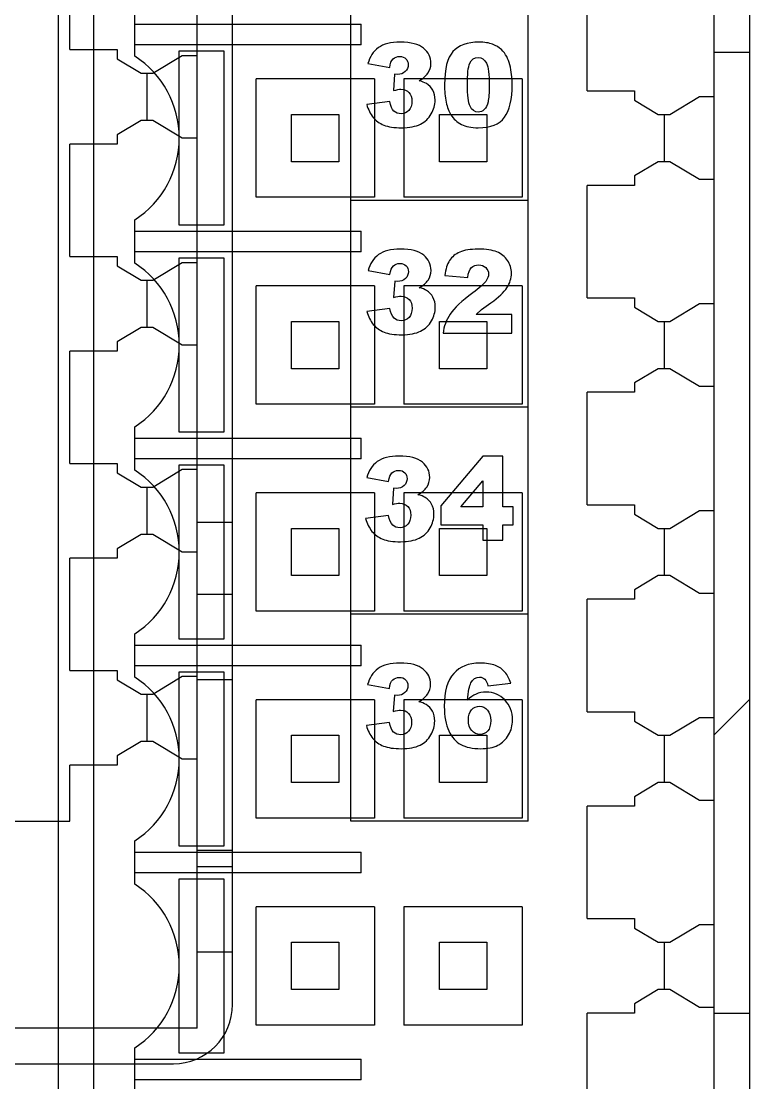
# Model space of a CAD drawing. Header units: millimetres. Extents: x 40 to 522, y -286 to 20.
# Drawn here: x 408.28 to 420.6, y -219.48 to -201.53 of the extents above; entities that cross this region are included whole.
import ezdxf

# ---------------------------------------------------------------- set-up
doc = ezdxf.new("R2010")
doc.units = ezdxf.units.MM
for name, color, linetype in [('1728620000_DXF_CONTINUOUS_LINE', 7, 'Continuous'), ('176260PIN_ASDXF_CONTINUOUS_LINE', 7, 'Continuous'), ('AIOJ784_4_00DXF_CONTINUOUS_LINE', 7, 'Continuous'), ('AOMJ712I_002DXF_CONTINUOUS_LINE', 7, 'Continuous')]:
    doc.layers.add(name, color=color, linetype=linetype)

# ---------------------------------------------------------------- blocks, each defined once
blk = doc.blocks.new('MOD_DOM724i')
at = {"linetype": 'Continuous'}
for p, q in [((129.251, 51.448), (129.251, 121.448)), ((129.851, 51.848), (129.851, 121.048)), ((131.851, 54.948), (131.851, 117.948)), ((134.851, 54.948), (134.851, 117.948)), ((127.101, 67.998), (127.101, 69.898)), ((127.101, 67.998), (127.901, 67.998)), ((127.901, 67.998), (127.901, 67.84)), ((128.501, 67.598), (129.001, 67.898)), ((129.001, 67.898), (129.251, 67.898)), ((127.901, 67.84), (128.304, 67.598)), ((132.142, 67.759), (132.509, 67.693)), ((128.304, 67.598), (128.501, 67.598)), ((128.401, 67.598), (128.401, 66.798)), ((132.593, 67.58), (132.573, 67.302)), ((132.644, 67.575), (132.593, 67.58)), ((132.509, 67.119), (132.121, 67.067)), ((128.304, 66.798), (127.901, 66.556)), ((128.501, 66.798), (128.304, 66.798)), ((129.001, 66.497), (128.501, 66.798)), ((127.901, 66.556), (127.901, 66.398)), ((129.251, 66.497), (129.001, 66.497)), ((127.901, 66.398), (127.101, 66.398)), ((127.101, 64.498), (127.101, 66.398)), ((131.851, 65.448), (134.851, 65.448)), ((127.101, 64.498), (127.901, 64.498)), ((127.901, 64.498), (127.901, 64.34)), ((127.901, 64.34), (128.304, 64.098)), ((128.501, 64.098), (129.001, 64.398)), ((129.001, 64.398), (129.251, 64.398)), ((128.304, 64.098), (128.501, 64.098)), ((128.401, 64.098), (128.401, 63.298)), ((132.145, 64.259), (132.512, 64.193)), ((133.44, 64.174), (133.829, 64.143)), ((132.596, 64.08), (132.576, 63.802)), ((132.647, 64.075), (132.596, 64.08)), ((132.512, 63.619), (132.124, 63.567)), ((133.971, 63.515), (134.063, 63.599)), ((134.063, 63.599), (134.221, 63.713)), ((134.578, 63.515), (133.971, 63.515)), ((134.578, 63.198), (134.578, 63.515)), ((128.304, 63.298), (127.901, 63.056)), ((128.501, 63.298), (128.304, 63.298)), ((129.001, 62.997), (128.501, 63.298)), ((133.411, 63.198), (134.578, 63.198)), ((127.901, 63.056), (127.901, 62.898)), ((127.901, 62.898), (127.101, 62.898)), ((127.101, 60.998), (127.101, 62.898)), ((129.251, 62.997), (129.001, 62.997)), ((134.851, 61.948), (131.851, 61.948)), ((134.086, 61.121), (133.377, 60.279)), ((134.425, 61.121), (134.086, 61.121)), ((134.425, 60.261), (134.425, 61.121)), ((127.101, 60.998), (127.901, 60.998)), ((127.901, 60.998), (127.901, 60.84)), ((128.501, 60.598), (129.001, 60.898)), ((129.001, 60.898), (129.251, 60.898)), ((127.901, 60.84), (128.304, 60.598)), ((132.122, 60.759), (132.49, 60.693)), ((133.71, 60.261), (134.086, 60.701)), ((134.086, 60.701), (134.086, 60.261)), ((128.304, 60.598), (128.501, 60.598)), ((128.401, 60.598), (128.401, 59.798)), ((132.574, 60.58), (132.554, 60.302)), ((132.624, 60.575), (132.574, 60.58)), ((133.377, 60.279), (133.377, 59.959)), ((134.086, 60.261), (133.71, 60.261)), ((134.6, 60.261), (134.425, 60.261)), ((134.6, 59.959), (134.6, 60.261)), ((129.851, 59.998), (129.251, 59.998)), ((129.851, 59.998), (129.251, 59.998)), ((132.49, 60.119), (132.101, 60.067)), ((133.377, 59.959), (134.086, 59.959)), ((134.086, 59.959), (134.086, 59.698)), ((134.425, 59.959), (134.6, 59.959)), ((134.425, 59.698), (134.425, 59.959)), ((128.304, 59.798), (127.901, 59.556)), ((128.501, 59.798), (128.304, 59.798)), ((129.001, 59.497), (128.501, 59.798)), ((134.086, 59.698), (134.425, 59.698)), ((127.901, 59.556), (127.901, 59.398)), ((129.251, 59.497), (129.001, 59.497)), ((127.901, 59.398), (127.101, 59.398)), ((127.101, 57.498), (127.101, 59.398)), ((129.851, 58.784), (129.251, 58.784)), ((134.851, 58.448), (131.851, 58.448)), ((127.101, 57.498), (127.901, 57.498)), ((127.901, 57.498), (127.901, 57.34)), ((127.901, 57.34), (128.304, 57.098)), ((128.501, 57.098), (129.001, 57.398)), ((129.001, 57.398), (129.251, 57.398)), ((129.851, 57.341), (129.251, 57.341)), ((134.17, 57.235), (134.557, 57.282)), ((128.304, 57.098), (128.501, 57.098)), ((128.401, 57.098), (128.401, 56.298)), ((132.136, 57.259), (132.504, 57.193)), ((132.588, 57.08), (132.568, 56.802)), ((132.638, 57.075), (132.588, 57.08)), ((132.504, 56.619), (132.115, 56.567)), ((128.304, 56.298), (127.901, 56.056)), ((128.501, 56.298), (128.304, 56.298)), ((129.001, 55.997), (128.501, 56.298)), ((127.901, 56.056), (127.901, 55.898)), ((127.901, 55.898), (127.101, 55.898)), ((127.101, 54.948), (127.101, 55.898)), ((129.251, 55.997), (129.001, 55.997)), ((119.451, 54.948), (127.101, 54.948)), ((134.851, 54.948), (131.851, 54.948)), ((129.851, 54.454), (129.251, 54.454)), ((129.251, 54.184), (129.851, 54.184)), ((129.251, 52.741), (129.851, 52.741)), ((129.251, 51.448), (118.751, 51.448)), ((119.151, 50.848), (128.851, 50.848))]:
    blk.add_line(p, q, dxfattribs=at)
blk.add_arc((128.851, 51.848), 1, 270, 0, dxfattribs=at)
for points in [[(132.687, 68.121), (132.528, 68.121), (132.404, 68.09), (132.318, 68.028)], [(133.083, 68.019), (133.001, 68.087), (132.869, 68.121), (132.687, 68.121)], [(134.018, 68.121), (133.822, 68.121), (133.675, 68.068), (133.58, 67.962)], [(134.25, 68.086), (134.189, 68.109), (134.112, 68.121), (134.018, 68.121)], [(134.398, 67.995), (134.36, 68.033), (134.311, 68.063), (134.25, 68.086)], [(132.318, 68.028), (132.231, 67.965), (132.172, 67.875), (132.142, 67.759)], [(132.568, 67.838), (132.596, 67.865), (132.634, 67.88), (132.679, 67.88)], [(132.679, 67.88), (132.723, 67.88), (132.759, 67.866), (132.784, 67.841)], [(133.206, 67.762), (133.206, 67.865), (133.165, 67.95), (133.083, 68.019)], [(133.58, 67.962), (133.484, 67.855), (133.437, 67.669), (133.437, 67.403)], [(133.865, 67.764), (133.894, 67.829), (133.94, 67.863), (134.005, 67.863)], [(134.005, 67.863), (134.068, 67.863), (134.115, 67.83), (134.146, 67.766)], [(134.488, 67.878), (134.466, 67.919), (134.437, 67.958), (134.398, 67.995)], [(134.542, 67.735), (134.528, 67.789), (134.51, 67.837), (134.488, 67.878)], [(132.509, 67.693), (132.519, 67.761), (132.539, 67.81), (132.568, 67.838)], [(132.823, 67.739), (132.823, 67.695), (132.805, 67.656), (132.771, 67.624)], [(132.784, 67.841), (132.809, 67.816), (132.823, 67.781), (132.823, 67.739)], [(133.156, 67.598), (133.188, 67.647), (133.206, 67.701), (133.206, 67.762)], [(133.823, 67.402), (133.823, 67.578), (133.837, 67.699), (133.865, 67.764)], [(134.146, 67.766), (134.178, 67.702), (134.194, 67.577), (134.194, 67.392)], [(134.581, 67.408), (134.581, 67.521), (134.567, 67.63), (134.542, 67.735)], [(132.771, 67.624), (132.737, 67.591), (132.695, 67.575), (132.644, 67.575)], [(133.006, 67.469), (133.073, 67.505), (133.123, 67.548), (133.156, 67.598)], [(132.573, 67.302), (132.627, 67.317), (132.669, 67.325), (132.699, 67.325)], [(132.699, 67.325), (132.757, 67.325), (132.802, 67.307), (132.835, 67.271)], [(133.13, 67.422), (133.102, 67.44), (133.059, 67.456), (133.006, 67.469)], [(133.238, 67.309), (133.212, 67.356), (133.176, 67.394), (133.13, 67.422)], [(133.437, 67.403), (133.437, 67.294), (133.445, 67.196), (133.464, 67.106)], [(133.869, 67.037), (133.838, 67.101), (133.823, 67.224), (133.823, 67.402)], [(134.194, 67.392), (134.194, 67.265), (134.186, 67.171), (134.173, 67.112)], [(134.452, 66.85), (134.538, 66.968), (134.581, 67.154), (134.581, 67.408)], [(132.835, 67.271), (132.868, 67.235), (132.886, 67.186), (132.886, 67.121)], [(133.213, 66.907), (133.255, 66.981), (133.277, 67.059), (133.277, 67.142)], [(133.277, 67.142), (133.277, 67.207), (133.264, 67.262), (133.238, 67.309)], [(132.121, 67.067), (132.146, 66.979), (132.182, 66.907), (132.23, 66.849)], [(132.58, 66.955), (132.548, 66.986), (132.525, 67.04), (132.509, 67.119)], [(132.703, 66.911), (132.654, 66.911), (132.613, 66.925), (132.58, 66.955)], [(132.833, 66.968), (132.799, 66.93), (132.755, 66.911), (132.703, 66.911)], [(132.886, 67.121), (132.886, 67.057), (132.868, 67.006), (132.833, 66.968)], [(133.464, 67.106), (133.484, 67.017), (133.509, 66.947), (133.543, 66.895)], [(134.007, 66.939), (133.947, 66.939), (133.901, 66.972), (133.869, 67.037)], [(134.109, 66.98), (134.08, 66.953), (134.046, 66.939), (134.007, 66.939)], [(134.173, 67.112), (134.16, 67.052), (134.138, 67.008), (134.109, 66.98)], [(132.23, 66.849), (132.277, 66.792), (132.338, 66.748), (132.411, 66.719)], [(133.029, 66.734), (133.109, 66.774), (133.17, 66.832), (133.213, 66.907)], [(133.543, 66.895), (133.59, 66.823), (133.65, 66.767), (133.722, 66.73)], [(134.008, 66.674), (134.218, 66.674), (134.366, 66.732), (134.452, 66.85)], [(132.411, 66.719), (132.485, 66.689), (132.585, 66.674), (132.713, 66.674)], [(132.713, 66.674), (132.843, 66.674), (132.949, 66.695), (133.029, 66.734)], [(133.722, 66.73), (133.795, 66.693), (133.889, 66.674), (134.008, 66.674)], [(132.69, 64.621), (132.53, 64.621), (132.407, 64.59), (132.321, 64.528)], [(133.086, 64.519), (133.004, 64.587), (132.872, 64.621), (132.69, 64.621)], [(134.004, 64.621), (133.872, 64.621), (133.77, 64.604), (133.696, 64.572)], [(134.323, 64.574), (134.247, 64.605), (134.141, 64.621), (134.004, 64.621)], [(132.321, 64.528), (132.233, 64.465), (132.175, 64.375), (132.145, 64.259)], [(133.208, 64.262), (133.208, 64.365), (133.167, 64.45), (133.086, 64.519)], [(133.696, 64.572), (133.621, 64.539), (133.564, 64.492), (133.523, 64.431)], [(134.502, 64.43), (134.459, 64.495), (134.399, 64.543), (134.323, 64.574)], [(132.512, 64.193), (132.522, 64.261), (132.542, 64.31), (132.571, 64.338)], [(132.571, 64.338), (132.599, 64.365), (132.636, 64.38), (132.682, 64.38)], [(132.682, 64.38), (132.726, 64.38), (132.762, 64.366), (132.787, 64.341)], [(132.787, 64.341), (132.812, 64.316), (132.826, 64.281), (132.826, 64.239)], [(133.159, 64.098), (133.191, 64.147), (133.208, 64.201), (133.208, 64.262)], [(133.523, 64.431), (133.483, 64.369), (133.455, 64.283), (133.44, 64.174)], [(133.829, 64.143), (133.84, 64.221), (133.861, 64.277), (133.892, 64.308)], [(133.892, 64.308), (133.924, 64.339), (133.965, 64.355), (134.014, 64.355)], [(134.014, 64.355), (134.062, 64.355), (134.101, 64.34), (134.133, 64.309)], [(134.133, 64.309), (134.164, 64.279), (134.181, 64.242), (134.181, 64.2)], [(134.568, 64.214), (134.568, 64.294), (134.546, 64.365), (134.502, 64.43)], [(132.774, 64.124), (132.74, 64.091), (132.698, 64.075), (132.647, 64.075)], [(132.826, 64.239), (132.826, 64.195), (132.808, 64.156), (132.774, 64.124)], [(133.009, 63.969), (133.076, 64.005), (133.125, 64.048), (133.159, 64.098)], [(134.181, 64.2), (134.181, 64.16), (134.164, 64.119), (134.133, 64.075)], [(134.493, 63.969), (134.543, 64.047), (134.568, 64.128), (134.568, 64.214)], [(133.133, 63.922), (133.104, 63.94), (133.062, 63.956), (133.009, 63.969)], [(133.241, 63.809), (133.215, 63.856), (133.179, 63.894), (133.133, 63.922)], [(134.133, 64.075), (134.1, 64.031), (134.028, 63.966), (133.914, 63.882)], [(134.221, 63.713), (134.353, 63.806), (134.443, 63.891), (134.493, 63.969)], [(132.576, 63.802), (132.63, 63.817), (132.672, 63.825), (132.702, 63.825)], [(132.702, 63.825), (132.76, 63.825), (132.805, 63.807), (132.838, 63.771)], [(132.838, 63.771), (132.871, 63.735), (132.889, 63.686), (132.889, 63.621)], [(133.28, 63.642), (133.28, 63.707), (133.267, 63.762), (133.241, 63.809)], [(133.914, 63.882), (133.727, 63.744), (133.6, 63.623), (133.532, 63.522)], [(132.124, 63.567), (132.148, 63.479), (132.185, 63.407), (132.232, 63.349)], [(132.583, 63.455), (132.55, 63.486), (132.528, 63.54), (132.512, 63.619)], [(132.889, 63.621), (132.889, 63.557), (132.87, 63.506), (132.836, 63.468)], [(133.216, 63.407), (133.258, 63.481), (133.28, 63.559), (133.28, 63.642)], [(132.706, 63.411), (132.656, 63.411), (132.615, 63.425), (132.583, 63.455)], [(132.836, 63.468), (132.802, 63.43), (132.758, 63.411), (132.706, 63.411)], [(133.032, 63.234), (133.112, 63.274), (133.173, 63.332), (133.216, 63.407)], [(133.532, 63.522), (133.464, 63.421), (133.424, 63.312), (133.411, 63.198)], [(132.232, 63.349), (132.28, 63.292), (132.34, 63.248), (132.414, 63.219)], [(132.414, 63.219), (132.487, 63.189), (132.588, 63.174), (132.716, 63.174)], [(132.716, 63.174), (132.846, 63.174), (132.952, 63.195), (133.032, 63.234)], [(132.667, 61.121), (132.508, 61.121), (132.385, 61.09), (132.298, 61.028)], [(133.063, 61.019), (132.982, 61.087), (132.85, 61.121), (132.667, 61.121)], [(132.298, 61.028), (132.211, 60.965), (132.153, 60.875), (132.122, 60.759)], [(132.548, 60.838), (132.577, 60.865), (132.614, 60.88), (132.66, 60.88)], [(132.66, 60.88), (132.704, 60.88), (132.739, 60.866), (132.764, 60.841)], [(133.186, 60.762), (133.186, 60.865), (133.145, 60.95), (133.063, 61.019)], [(132.49, 60.693), (132.499, 60.761), (132.519, 60.81), (132.548, 60.838)], [(132.803, 60.739), (132.803, 60.695), (132.786, 60.656), (132.752, 60.624)], [(132.764, 60.841), (132.79, 60.816), (132.803, 60.781), (132.803, 60.739)], [(133.136, 60.598), (133.169, 60.647), (133.186, 60.701), (133.186, 60.762)], [(132.752, 60.624), (132.717, 60.591), (132.675, 60.575), (132.624, 60.575)], [(132.986, 60.469), (133.053, 60.505), (133.103, 60.548), (133.136, 60.598)], [(132.554, 60.302), (132.607, 60.317), (132.649, 60.325), (132.68, 60.325)], [(132.68, 60.325), (132.737, 60.325), (132.782, 60.307), (132.815, 60.271)], [(133.11, 60.422), (133.082, 60.44), (133.04, 60.456), (132.986, 60.469)], [(133.218, 60.309), (133.193, 60.356), (133.156, 60.394), (133.11, 60.422)], [(132.815, 60.271), (132.849, 60.235), (132.866, 60.186), (132.866, 60.121)], [(133.193, 59.907), (133.236, 59.981), (133.258, 60.059), (133.258, 60.142)], [(133.258, 60.142), (133.258, 60.207), (133.244, 60.262), (133.218, 60.309)], [(132.101, 60.067), (132.126, 59.979), (132.162, 59.907), (132.21, 59.849)], [(132.561, 59.955), (132.528, 59.986), (132.505, 60.04), (132.49, 60.119)], [(132.684, 59.911), (132.634, 59.911), (132.593, 59.925), (132.561, 59.955)], [(132.814, 59.968), (132.779, 59.93), (132.735, 59.911), (132.684, 59.911)], [(132.866, 60.121), (132.866, 60.057), (132.848, 60.006), (132.814, 59.968)], [(132.21, 59.849), (132.258, 59.792), (132.318, 59.748), (132.391, 59.719)], [(133.009, 59.734), (133.09, 59.774), (133.151, 59.832), (133.193, 59.907)], [(132.391, 59.719), (132.465, 59.689), (132.565, 59.674), (132.693, 59.674)], [(132.693, 59.674), (132.823, 59.674), (132.929, 59.695), (133.009, 59.734)], [(132.681, 57.621), (132.522, 57.621), (132.399, 57.59), (132.312, 57.528)], [(133.077, 57.519), (132.996, 57.587), (132.864, 57.621), (132.681, 57.621)], [(134.035, 57.621), (133.845, 57.621), (133.698, 57.562), (133.592, 57.445)], [(134.298, 57.582), (134.233, 57.608), (134.145, 57.621), (134.035, 57.621)], [(132.312, 57.528), (132.225, 57.465), (132.167, 57.375), (132.136, 57.259)], [(133.2, 57.262), (133.2, 57.365), (133.159, 57.45), (133.077, 57.519)], [(133.592, 57.445), (133.485, 57.327), (133.433, 57.142), (133.433, 56.89)], [(134.459, 57.469), (134.417, 57.519), (134.363, 57.556), (134.298, 57.582)], [(134.557, 57.282), (134.534, 57.357), (134.502, 57.42), (134.459, 57.469)], [(132.504, 57.193), (132.513, 57.261), (132.533, 57.31), (132.562, 57.338)], [(132.562, 57.338), (132.591, 57.365), (132.628, 57.38), (132.674, 57.38)], [(132.674, 57.38), (132.718, 57.38), (132.753, 57.366), (132.778, 57.341)], [(132.778, 57.341), (132.804, 57.316), (132.817, 57.281), (132.817, 57.239)], [(133.15, 57.098), (133.183, 57.147), (133.2, 57.201), (133.2, 57.262)], [(133.827, 56.993), (133.839, 57.143), (133.858, 57.241), (133.883, 57.287)], [(133.883, 57.287), (133.918, 57.35), (133.968, 57.383), (134.031, 57.383)], [(134.031, 57.383), (134.065, 57.383), (134.095, 57.371), (134.118, 57.349)], [(134.118, 57.349), (134.142, 57.326), (134.16, 57.288), (134.17, 57.235)], [(132.765, 57.124), (132.731, 57.091), (132.689, 57.075), (132.638, 57.075)], [(132.817, 57.239), (132.817, 57.195), (132.8, 57.156), (132.765, 57.124)], [(133, 56.969), (133.067, 57.005), (133.117, 57.048), (133.15, 57.098)], [(133.97, 57.097), (133.921, 57.074), (133.873, 57.04), (133.827, 56.993)], [(134.141, 57.132), (134.076, 57.132), (134.019, 57.12), (133.97, 57.097)], [(134.456, 56.998), (134.371, 57.087), (134.265, 57.132), (134.141, 57.132)], [(133.124, 56.922), (133.096, 56.94), (133.054, 56.956), (133, 56.969)], [(133.232, 56.809), (133.207, 56.856), (133.17, 56.894), (133.124, 56.922)], [(134.587, 56.659), (134.587, 56.795), (134.543, 56.908), (134.456, 56.998)], [(132.568, 56.802), (132.621, 56.817), (132.663, 56.825), (132.694, 56.825)], [(132.694, 56.825), (132.751, 56.825), (132.796, 56.807), (132.829, 56.771)], [(132.829, 56.771), (132.863, 56.735), (132.88, 56.686), (132.88, 56.621)], [(133.271, 56.642), (133.271, 56.707), (133.258, 56.762), (133.232, 56.809)], [(133.433, 56.89), (133.433, 56.717), (133.458, 56.579), (133.508, 56.474)], [(133.841, 56.659), (133.841, 56.733), (133.859, 56.791), (133.895, 56.831)], [(133.895, 56.831), (133.931, 56.871), (133.977, 56.891), (134.032, 56.891)], [(134.032, 56.891), (134.084, 56.891), (134.128, 56.87), (134.164, 56.828)], [(134.164, 56.828), (134.2, 56.787), (134.218, 56.727), (134.218, 56.648)], [(132.115, 56.567), (132.14, 56.479), (132.176, 56.407), (132.224, 56.349)], [(132.574, 56.455), (132.542, 56.486), (132.519, 56.54), (132.504, 56.619)], [(132.88, 56.621), (132.88, 56.557), (132.862, 56.506), (132.827, 56.468)], [(133.207, 56.407), (133.25, 56.481), (133.271, 56.559), (133.271, 56.642)], [(133.898, 56.48), (133.86, 56.523), (133.841, 56.582), (133.841, 56.659)], [(134.218, 56.648), (134.218, 56.571), (134.201, 56.513), (134.167, 56.474)], [(134.521, 56.406), (134.565, 56.482), (134.587, 56.566), (134.587, 56.659)], [(132.698, 56.411), (132.648, 56.411), (132.607, 56.425), (132.574, 56.455)], [(132.827, 56.468), (132.793, 56.43), (132.749, 56.411), (132.698, 56.411)], [(133.023, 56.234), (133.103, 56.274), (133.165, 56.332), (133.207, 56.407)], [(133.508, 56.474), (133.559, 56.368), (133.627, 56.293), (133.712, 56.245)], [(134.038, 56.416), (133.983, 56.416), (133.936, 56.437), (133.898, 56.48)], [(134.167, 56.474), (134.132, 56.435), (134.089, 56.416), (134.038, 56.416)], [(134.339, 56.232), (134.417, 56.271), (134.477, 56.329), (134.521, 56.406)], [(132.224, 56.349), (132.272, 56.292), (132.332, 56.248), (132.405, 56.219)], [(132.405, 56.219), (132.479, 56.189), (132.579, 56.174), (132.707, 56.174)], [(132.707, 56.174), (132.837, 56.174), (132.943, 56.195), (133.023, 56.234)], [(133.712, 56.245), (133.796, 56.198), (133.908, 56.174), (134.049, 56.174)], [(134.049, 56.174), (134.165, 56.174), (134.262, 56.194), (134.339, 56.232)]]:
    blk.add_open_spline(points, degree=3, dxfattribs=at)
blk = doc.blocks.new('MOD_AOM712i')
at = {"layer": '1728620000_DXF_CONTINUOUS_LINE', "color": 7, "linetype": 'Continuous'}
for p, q in [((7.5, 85.75), (7.5, 15.75)), ((18, 15.75), (18, 85.75)), ((15.85, 67.3), (15.85, 69.2)), ((8.2, 67.883), (8.2, 68.617)), ((8.2, 68.425), (12.025, 68.425)), ((12.025, 68.075), (12.025, 68.425)), ((12.025, 68.075), (8.2, 68.075)), ((8.95, 66.504), (8.95, 67.975)), ((8.95, 67.975), (9.702, 67.975)), ((9.702, 67.975), (9.702, 65.025)), ((10.25, 65.5), (10.25, 67.5)), ((12.25, 67.5), (10.25, 67.5)), ((12.25, 67.5), (12.25, 65.5)), ((12.75, 67.5), (12.75, 65.5)), ((14.75, 67.5), (12.75, 67.5)), ((14.75, 67.5), (14.75, 65.5)), ((15.85, 67.3), (16.65, 67.3)), ((16.65, 67.3), (16.65, 67.142)), ((16.65, 67.142), (17.053, 66.9)), ((17.25, 66.9), (17.75, 67.2)), ((17.75, 67.2), (18, 67.2)), ((10.85, 66.1), (10.85, 66.9)), ((10.85, 66.9), (11.65, 66.9)), ((11.65, 66.9), (11.65, 66.1)), ((13.35, 66.1), (13.35, 66.9)), ((13.35, 66.9), (14.15, 66.9)), ((14.15, 66.9), (14.15, 66.1)), ((17.053, 66.9), (17.25, 66.9)), ((17.15, 66.9), (17.15, 66.1)), ((8.95, 65.025), (8.95, 66.496)), ((11.65, 66.1), (10.85, 66.1)), ((14.15, 66.1), (13.35, 66.1)), ((17.053, 66.1), (16.65, 65.858)), ((17.25, 66.1), (17.053, 66.1)), ((17.75, 65.8), (17.25, 66.1)), ((15.85, 63.8), (15.85, 65.7)), ((16.65, 65.7), (15.85, 65.7)), ((16.65, 65.858), (16.65, 65.7)), ((18, 65.8), (17.75, 65.8)), ((12.25, 65.5), (10.25, 65.5)), ((14.75, 65.5), (12.75, 65.5)), ((8.2, 64.383), (8.2, 65.117)), ((9.702, 65.025), (8.95, 65.025)), ((8.2, 64.925), (12.025, 64.925)), ((12.025, 64.575), (12.025, 64.925)), ((12.025, 64.575), (8.2, 64.575)), ((8.95, 63.004), (8.95, 64.475)), ((8.95, 64.475), (9.702, 64.475)), ((9.702, 64.475), (9.702, 61.525)), ((10.25, 62), (10.25, 64)), ((12.25, 64), (10.25, 64)), ((12.25, 64), (12.25, 62)), ((12.75, 64), (12.75, 62)), ((14.75, 64), (12.75, 64)), ((14.75, 64), (14.75, 62)), ((15.85, 63.8), (16.65, 63.8)), ((16.65, 63.8), (16.65, 63.642)), ((16.65, 63.642), (17.053, 63.4)), ((17.25, 63.4), (17.75, 63.7)), ((17.75, 63.7), (18, 63.7)), ((10.85, 62.6), (10.85, 63.4)), ((10.85, 63.4), (11.65, 63.4)), ((11.65, 63.4), (11.65, 62.6)), ((13.35, 62.6), (13.35, 63.4)), ((13.35, 63.4), (14.15, 63.4)), ((14.15, 63.4), (14.15, 62.6)), ((17.053, 63.4), (17.25, 63.4)), ((17.15, 63.4), (17.15, 62.6)), ((8.95, 61.525), (8.95, 62.996)), ((11.65, 62.6), (10.85, 62.6)), ((14.15, 62.6), (13.35, 62.6)), ((17.053, 62.6), (16.65, 62.358)), ((17.25, 62.6), (17.053, 62.6)), ((17.75, 62.3), (17.25, 62.6)), ((16.65, 62.358), (16.65, 62.2)), ((18, 62.3), (17.75, 62.3)), ((15.85, 60.3), (15.85, 62.2)), ((16.65, 62.2), (15.85, 62.2)), ((12.25, 62), (10.25, 62)), ((14.75, 62), (12.75, 62)), ((8.2, 60.883), (8.2, 61.617)), ((8.2, 61.425), (12.025, 61.425)), ((9.702, 61.525), (8.95, 61.525)), ((12.025, 61.075), (12.025, 61.425)), ((12.025, 61.075), (8.2, 61.075)), ((8.95, 59.504), (8.95, 60.975)), ((8.95, 60.975), (9.702, 60.975)), ((9.702, 60.975), (9.702, 58.025)), ((10.25, 58.5), (10.25, 60.5)), ((12.25, 60.5), (10.25, 60.5)), ((12.25, 60.5), (12.25, 58.5)), ((12.75, 60.5), (12.75, 58.5)), ((14.75, 60.5), (12.75, 60.5)), ((14.75, 60.5), (14.75, 58.5)), ((15.85, 60.3), (16.65, 60.3)), ((16.65, 60.3), (16.65, 60.142)), ((16.65, 60.142), (17.053, 59.9)), ((17.25, 59.9), (17.75, 60.2)), ((17.75, 60.2), (18, 60.2)), ((10.85, 59.1), (10.85, 59.9)), ((10.85, 59.9), (11.65, 59.9)), ((11.65, 59.9), (11.65, 59.1)), ((13.35, 59.1), (13.35, 59.9)), ((13.35, 59.9), (14.15, 59.9)), ((14.15, 59.9), (14.15, 59.1)), ((17.053, 59.9), (17.25, 59.9)), ((17.15, 59.9), (17.15, 59.1)), ((8.95, 58.025), (8.95, 59.496)), ((11.65, 59.1), (10.85, 59.1)), ((14.15, 59.1), (13.35, 59.1)), ((17.053, 59.1), (16.65, 58.858)), ((17.25, 59.1), (17.053, 59.1)), ((17.75, 58.8), (17.25, 59.1)), ((16.65, 58.7), (15.85, 58.7)), ((15.85, 56.8), (15.85, 58.7)), ((16.65, 58.858), (16.65, 58.7)), ((18, 58.8), (17.75, 58.8)), ((12.25, 58.5), (10.25, 58.5)), ((14.75, 58.5), (12.75, 58.5)), ((8.2, 57.383), (8.2, 58.117)), ((9.702, 58.025), (8.95, 58.025)), ((8.2, 57.925), (12.025, 57.925)), ((12.025, 57.575), (12.025, 57.925)), ((12.025, 57.575), (8.2, 57.575)), ((8.95, 56.004), (8.95, 57.475)), ((8.95, 57.475), (9.702, 57.475)), ((9.702, 57.475), (9.702, 54.525)), ((10.25, 55), (10.25, 57)), ((12.25, 57), (10.25, 57)), ((12.25, 57), (12.25, 55)), ((12.75, 57), (12.75, 55)), ((14.75, 57), (12.75, 57)), ((14.75, 57), (14.75, 55)), ((15.85, 56.8), (16.65, 56.8)), ((16.65, 56.8), (16.65, 56.642)), ((16.65, 56.642), (17.053, 56.4)), ((17.25, 56.4), (17.75, 56.7)), ((17.75, 56.7), (18, 56.7)), ((10.85, 56.4), (11.65, 56.4)), ((10.85, 55.6), (10.85, 56.4)), ((11.65, 56.4), (11.65, 55.6)), ((13.35, 56.4), (14.15, 56.4)), ((13.35, 55.6), (13.35, 56.4)), ((14.15, 56.4), (14.15, 55.6)), ((17.053, 56.4), (17.25, 56.4)), ((17.15, 56.4), (17.15, 55.6)), ((8.95, 54.525), (8.95, 55.996)), ((11.65, 55.6), (10.85, 55.6)), ((14.15, 55.6), (13.35, 55.6)), ((17.053, 55.6), (16.65, 55.358)), ((17.25, 55.6), (17.053, 55.6)), ((17.75, 55.3), (17.25, 55.6)), ((16.65, 55.358), (16.65, 55.2)), ((18, 55.3), (17.75, 55.3)), ((16.65, 55.2), (15.85, 55.2)), ((15.85, 53.3), (15.85, 55.2)), ((12.25, 55), (10.25, 55)), ((14.75, 55), (12.75, 55)), ((8.2, 53.883), (8.2, 54.617)), ((8.2, 54.425), (12.025, 54.425)), ((9.702, 54.525), (8.95, 54.525)), ((12.025, 54.075), (12.025, 54.425)), ((12.025, 54.075), (8.2, 54.075)), ((8.95, 53.975), (9.702, 53.975)), ((8.95, 52.504), (8.95, 53.975)), ((9.702, 53.975), (9.702, 51.025)), ((12.25, 53.5), (10.25, 53.5)), ((10.25, 51.5), (10.25, 53.5)), ((12.25, 53.5), (12.25, 51.5)), ((14.75, 53.5), (12.75, 53.5)), ((12.75, 53.5), (12.75, 51.5)), ((14.75, 53.5), (14.75, 51.5)), ((15.85, 53.3), (16.65, 53.3)), ((16.65, 53.3), (16.65, 53.142)), ((16.65, 53.142), (17.053, 52.9)), ((17.25, 52.9), (17.75, 53.2)), ((17.75, 53.2), (18, 53.2)), ((10.85, 52.9), (11.65, 52.9)), ((10.85, 52.1), (10.85, 52.9)), ((11.65, 52.9), (11.65, 52.1)), ((13.35, 52.9), (14.15, 52.9)), ((13.35, 52.1), (13.35, 52.9)), ((14.15, 52.9), (14.15, 52.1)), ((17.053, 52.9), (17.25, 52.9)), ((17.15, 52.9), (17.15, 52.1)), ((8.95, 51.025), (8.95, 52.496)), ((11.65, 52.1), (10.85, 52.1)), ((14.15, 52.1), (13.35, 52.1)), ((17.053, 52.1), (16.65, 51.858)), ((17.25, 52.1), (17.053, 52.1)), ((17.75, 51.8), (17.25, 52.1)), ((16.65, 51.7), (15.85, 51.7)), ((15.85, 49.8), (15.85, 51.7)), ((16.65, 51.858), (16.65, 51.7)), ((18, 51.8), (17.75, 51.8)), ((12.25, 51.5), (10.25, 51.5)), ((14.75, 51.5), (12.75, 51.5)), ((8.2, 50.383), (8.2, 51.117)), ((9.702, 51.025), (8.95, 51.025)), ((8.2, 50.925), (12.025, 50.925)), ((12.025, 50.575), (12.025, 50.925)), ((12.025, 50.575), (8.2, 50.575))]:
    blk.add_line(p, q, dxfattribs=at)
for centre in [(7.3, 66.5), (7.3, 63), (7.3, 59.5), (7.3, 56), (7.3, 52.5)]:
    blk.add_arc(centre, 1.65, 303.0557, 56.9443, dxfattribs=at)
at = {"layer": '176260PIN_ASDXF_CONTINUOUS_LINE', "color": 7, "linetype": 'Continuous'}
blk.add_line((18, 51.7), (18.6, 51.7), dxfattribs=at)
blk.add_line((18, 51.7), (18.6, 51.7), dxfattribs=at)
at = {"layer": 'AIOJ784_4_00DXF_CONTINUOUS_LINE', "color": 7, "linetype": 'Continuous'}
blk.add_line((18, 67.95), (18.6, 67.95), dxfattribs=at)
at = {"layer": 'AIOJ784_4_00DXF_CONTINUOUS_LINE', "color": 2, "linetype": 'Continuous'}
blk.add_line((18, 56.411), (18.6, 57.011), dxfattribs=at)
at = {"layer": 'AOMJ712I_002DXF_CONTINUOUS_LINE', "color": 7, "linetype": 'Continuous'}
for p, q in [((6.9, 85.35), (6.9, 16.15)), ((18.6, 16.15), (18.6, 85.35))]:
    blk.add_line(p, q, dxfattribs=at)

msp = doc.modelspace()

# ---------------------------------------------------------------- block references
for name, p in [('MOD_DOM724i', (282, -270)), ('MOD_AOM712i', (402, -270))]:
    msp.add_blockref(name, p)

doc.saveas('drawing.dxf')
